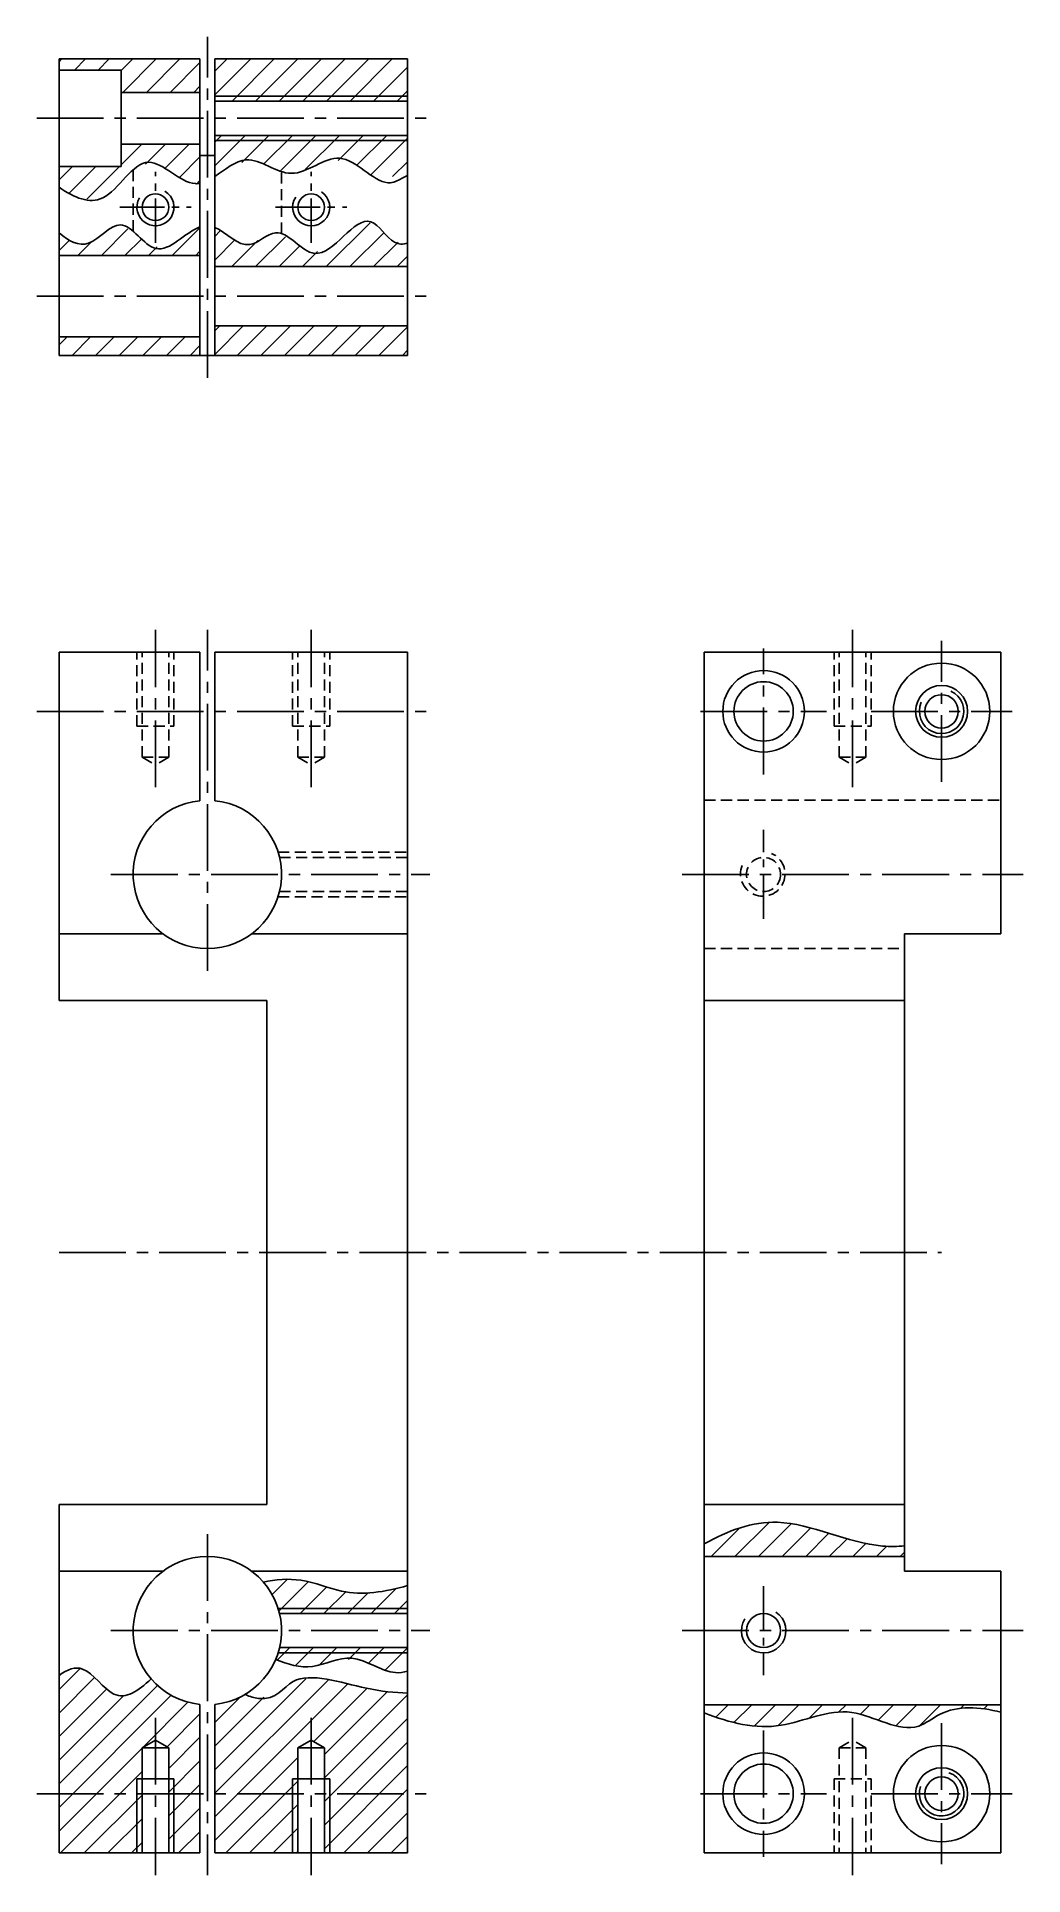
# Model space of a CAD drawing. Extents: x 45 to 178, y 39 to 287.
import ezdxf

# ---------------------------------------------------------------- set-up
doc = ezdxf.new("R2010")
doc.units = 0
doc.linetypes.add('MITTE2', pattern=[1.125, 0.75, -0.125, 0.125, -0.125])
doc.linetypes.add('VERDECKT2', pattern=[0.1875, 0.125, -0.0625])
doc.layers.get('0').update_dxf_attribs({"linetype": 'CONTINUOUS'})
for name, color, linetype in [('LS', 1, 'CONTINUOUS'), ('MK', 1, 'MITTE2'), ('SR', 1, 'CONTINUOUS'), ('VK', 2, 'VERDECKT2')]:
    doc.layers.add(name, color=color, linetype=linetype)

# ---------------------------------------------------------------- blocks, each defined once
blk = doc.blocks.new('*X0')
at = {"color": 0}
for p, q in [((76.48, 76.48), (78.47, 78.47)), ((77.4, 74.22), (81.3, 78.12)), ((80.27, 73.91), (83.85, 77.49)), ((83.45, 73.91), (86.45, 76.9)), ((89.82, 73.91), (93.24, 77.33)), ((86.64, 73.91), (89.49, 76.76)), ((93, 73.91), (94.75, 75.66)), ((77.2, 67.65), (78.85, 69.31)), ((79.63, 66.9), (82.04, 69.31)), ((82.89, 66.98), (85.22, 69.31)), ((86.79, 67.69), (88.4, 69.31)), ((89.48, 67.2), (91.58, 69.31)), ((91.71, 66.26), (94.75, 69.3)), ((47.75, 63.66), (50.6, 66.51)), ((47.75, 60.48), (52.55, 65.28)), ((68.75, 52.84), (81.03, 65.12)), ((68.75, 49.66), (84.07, 64.98)), ((47.75, 50.93), (61.03, 64.21)), ((47.75, 57.3), (54.17, 63.71)), ((47.75, 47.75), (62.88, 62.88)), ((47.75, 54.12), (56.47, 62.84)), ((68.75, 46.48), (86.7, 64.42)), ((68.75, 59.21), (72.19, 62.65)), ((68.75, 56.02), (75.38, 62.65)), ((82.1, 56.65), (89.29, 63.84)), ((83.55, 54.91), (92.03, 63.39)), ((83.55, 51.73), (94.75, 62.93)), ((59.04, 55.86), (65.14, 61.96)), ((62.31, 55.95), (66.75, 60.39)), ((83.55, 48.55), (94.75, 59.75)), ((62.55, 53.01), (66.75, 57.21)), ((47.75, 44.57), (58.95, 55.77)), ((83.55, 45.37), (94.75, 56.57)), ((47.97, 41.61), (58.95, 52.59)), ((62.55, 49.82), (66.75, 54.02)), ((68.75, 43.3), (79.95, 54.5)), ((83.55, 42.19), (94.75, 53.39)), ((62.55, 46.64), (66.75, 50.84)), ((70.25, 41.61), (79.95, 51.31)), ((86.16, 41.61), (94.75, 50.21)), ((51.15, 41.61), (58.95, 49.41)), ((62.55, 43.46), (66.75, 47.66)), ((73.43, 41.61), (79.95, 48.13)), ((54.34, 41.61), (58.95, 46.22)), ((76.61, 41.61), (79.95, 44.95)), ((89.34, 41.61), (94.75, 47.02)), ((57.52, 41.61), (58.95, 43.04)), ((63.88, 41.61), (66.75, 44.48)), ((92.52, 41.61), (94.75, 43.84)), ((79.79, 41.61), (79.95, 41.77))]:
    blk.add_line(p, q, dxfattribs=at)
blk = doc.blocks.new('*X1')
at = {"color": 0}
for p, q in [((47.75, 283.22), (48.14, 283.61)), ((49.82, 282.11), (51.32, 283.61)), ((53.01, 282.11), (54.51, 283.61)), ((56.15, 282.07), (57.69, 283.61)), ((56.37, 279.11), (60.87, 283.61)), ((59.55, 279.11), (64.05, 283.61)), ((62.73, 279.11), (66.75, 283.13)), ((68.75, 278.76), (73.6, 283.61)), ((68.75, 281.95), (70.42, 283.61)), ((71.08, 277.91), (76.78, 283.61)), ((74.26, 277.91), (79.96, 283.61)), ((77.44, 277.91), (83.14, 283.61)), ((80.63, 277.91), (86.33, 283.61)), ((83.81, 277.91), (89.51, 283.61)), ((86.99, 277.91), (92.69, 283.61)), ((90.17, 277.91), (94.75, 282.49)), ((65.92, 279.11), (66.75, 279.95)), ((93.35, 277.91), (94.75, 279.31)), ((68.75, 269.22), (72.84, 273.31)), ((68.75, 272.4), (69.66, 273.31)), ((72.38, 269.66), (76.03, 273.31)), ((75.34, 269.44), (79.21, 273.31)), ((77.6, 268.52), (82.39, 273.31)), ((80.96, 268.7), (85.57, 273.31)), ((85.37, 269.92), (88.75, 273.31)), ((87.88, 269.25), (91.94, 273.31)), ((89.78, 267.97), (94.75, 272.94)), ((56.15, 269.35), (58.92, 272.11)), ((59.42, 269.43), (62.1, 272.11)), ((62.01, 268.83), (65.28, 272.11)), ((63.98, 267.63), (66.75, 270.4)), ((47.75, 267.31), (49.55, 269.11)), ((49.14, 265.52), (52.73, 269.11)), ((51.5, 264.7), (55.92, 269.11)), ((92.73, 267.74), (94.75, 269.76)), ((66.44, 266.9), (66.75, 267.22)), ((53.46, 257.11), (57.04, 260.69)), ((63.01, 257.11), (66.75, 260.85)), ((68.75, 259.67), (69.5, 260.42)), ((83.78, 255.61), (89.69, 261.52)), ((47.75, 257.76), (49.22, 259.23)), ((50.28, 257.11), (52.2, 259.03)), ((56.64, 257.11), (58.9, 259.37)), ((59.83, 257.11), (60.98, 258.27)), ((68.75, 256.49), (71.51, 259.25)), ((71.05, 255.61), (74.57, 259.12)), ((74.24, 255.61), (78.27, 259.64)), ((77.42, 255.61), (80.25, 258.44)), ((86.96, 255.61), (91.57, 260.21)), ((90.15, 255.61), (93.46, 258.92)), ((66.19, 257.11), (66.75, 257.67)), ((80.6, 255.61), (82.61, 257.62)), ((93.33, 255.61), (94.75, 257.03)), ((47.75, 245.04), (48.83, 246.11)), ((49.51, 243.61), (52.01, 246.11)), ((52.69, 243.61), (55.19, 246.11)), ((55.87, 243.61), (58.37, 246.11)), ((59.05, 243.61), (61.55, 246.11)), ((62.24, 243.61), (64.74, 246.11)), ((68.75, 246.94), (69.42, 247.61)), ((68.75, 243.76), (72.6, 247.61)), ((71.78, 243.61), (75.78, 247.61)), ((74.96, 243.61), (78.96, 247.61)), ((78.15, 243.61), (82.15, 247.61)), ((81.33, 243.61), (85.33, 247.61)), ((84.51, 243.61), (88.51, 247.61)), ((87.69, 243.61), (91.69, 247.61)), ((90.87, 243.61), (94.75, 247.49)), ((65.42, 243.61), (66.75, 244.94)), ((94.06, 243.61), (94.75, 244.31))]:
    blk.add_line(p, q, dxfattribs=at)
blk = doc.blocks.new('*X2')
at = {"color": 0}
for p, q in [((135.7, 81.61), (139.55, 85.46)), ((138.88, 81.61), (143.49, 86.21)), ((142.07, 81.61), (146.49, 86.04)), ((145.25, 81.61), (149.1, 85.46)), ((148.43, 81.61), (151.56, 84.74)), ((151.61, 81.61), (154, 84)), ((154.79, 81.61), (156.54, 83.36)), ((157.98, 81.61), (159.35, 82.98)), ((161.16, 81.61), (161.75, 82.2)), ((134.75, 61.57), (134.79, 61.61)), ((136.3, 59.93), (137.98, 61.61)), ((138.75, 59.2), (141.16, 61.61)), ((141.47, 58.73), (144.34, 61.61)), ((144.68, 58.77), (147.52, 61.61)), ((148.89, 59.8), (150.7, 61.61)), ((152.91, 60.63), (153.89, 61.61)), ((155.8, 60.34), (157.07, 61.61)), ((158.18, 59.54), (160.25, 61.61)), ((160.57, 58.75), (163.43, 61.61)), ((163.78, 58.78), (166.61, 61.61)), ((169.32, 61.13), (169.8, 61.61)), ((172.43, 61.06), (172.98, 61.61))]:
    blk.add_line(p, q, dxfattribs=at)

msp = doc.modelspace()

# ---------------------------------------------------------------- linework, layer by layer
for p, q in [((47.75, 283.61), (66.75, 283.61)), ((47.75, 243.61), (47.75, 283.61)), ((66.75, 243.61), (66.75, 283.61)), ((68.75, 283.61), (94.75, 283.61)), ((68.75, 243.61), (68.75, 283.61)), ((94.75, 243.61), (94.75, 283.61)), ((47.75, 243.61), (94.75, 243.61)), ((47.75, 203.61), (66.75, 203.61)), ((47.75, 156.61), (47.75, 203.61)), ((66.75, 183.56), (66.75, 203.61)), ((68.75, 183.56), (68.75, 203.61)), ((68.75, 203.61), (94.75, 203.61)), ((94.75, 122.61), (94.75, 203.61)), ((134.75, 203.61), (134.75, 41.61)), ((134.75, 203.61), (174.75, 203.61)), ((174.75, 165.61), (174.75, 203.61)), ((47.75, 165.61), (61.75, 165.61)), ((73.75, 165.61), (94.75, 165.61)), ((161.75, 165.61), (161.75, 79.61)), ((161.75, 165.61), (174.75, 165.61)), ((47.75, 156.61), (75.75, 156.61)), ((75.75, 122.61), (75.75, 156.61)), ((134.75, 156.61), (161.75, 156.61)), ((75.75, 122.61), (75.75, 88.61)), ((94.75, 122.61), (94.75, 41.61)), ((47.75, 88.61), (47.75, 41.61)), ((47.75, 88.61), (75.75, 88.61)), ((134.75, 88.61), (161.75, 88.61)), ((47.75, 79.61), (61.75, 79.61)), ((73.75, 79.61), (94.75, 79.61)), ((161.75, 79.61), (174.75, 79.61)), ((174.75, 79.61), (174.75, 41.61)), ((66.75, 61.66), (66.75, 41.61)), ((68.75, 61.66), (68.75, 41.61)), ((47.75, 41.61), (66.75, 41.61)), ((68.75, 41.61), (94.75, 41.61)), ((134.75, 41.61), (174.75, 41.61))]:
    msp.add_line(p, q)
at = {"ltscale": 12}
for p, q in [((47.75, 282.11), (56.15, 282.11)), ((56.15, 282.11), (56.15, 269.11)), ((56.15, 279.11), (66.75, 279.11)), ((68.75, 277.91), (94.75, 277.91)), ((68.75, 273.31), (94.75, 273.31)), ((56.15, 272.11), (66.75, 272.11)), ((66.75, 270.61), (68.75, 270.61)), ((47.75, 269.11), (56.15, 269.11)), ((47.75, 257.11), (66.75, 257.11)), ((68.75, 255.61), (94.75, 255.61)), ((47.75, 246.11), (66.75, 246.11)), ((68.75, 247.61), (94.75, 247.61)), ((134.75, 81.61), (161.75, 81.61)), ((77.48, 73.91), (94.75, 73.91)), ((77.48, 69.31), (94.75, 69.31)), ((134.75, 61.61), (174.75, 61.61)), ((58.95, 55.81), (60.75, 56.85)), ((58.95, 55.81), (58.95, 41.61)), ((58.95, 55.81), (62.55, 55.81)), ((62.55, 55.81), (60.75, 56.85)), ((62.55, 55.81), (62.55, 41.61)), ((79.95, 55.81), (81.75, 56.85)), ((79.95, 55.81), (79.95, 41.61)), ((79.95, 55.81), (83.55, 55.81)), ((83.55, 55.81), (81.75, 56.85)), ((83.55, 55.81), (83.55, 41.61)), ((58.25, 51.61), (63.25, 51.61)), ((79.25, 51.61), (84.25, 51.61))]:
    msp.add_line(p, q, dxfattribs=at)
for centre, radius in [((60.75, 263.61), 1.8), ((81.75, 263.61), 1.8), ((142.75, 195.61), 5.5), ((166.75, 195.61), 6.5), ((142.75, 195.61), 4), ((166.75, 195.61), 3.5), ((166.75, 195.61), 2.25), ((142.75, 49.61), 5.5), ((166.75, 49.61), 6.5), ((142.75, 49.61), 4), ((166.75, 49.61), 3.5), ((166.75, 49.61), 2.25)]:
    msp.add_circle(centre, radius)
msp.add_circle((142.75, 71.61), 2.3, dxfattribs=at)
for centre, start, end in [((67.75, 173.61), 95.7392, 84.2608), ((67.75, 71.61), 275.7392, 264.2608)]:
    msp.add_arc(centre, 10, start, end)
at = {"layer": 'LS', "ltscale": 12}
for p, q in [((68.75, 278.61), (94.75, 278.61)), ((68.75, 272.61), (94.75, 272.61)), ((77.29, 74.61), (94.75, 74.61)), ((77.29, 68.61), (94.75, 68.61)), ((58.25, 51.61), (58.25, 41.61)), ((63.25, 51.61), (63.25, 41.61)), ((79.25, 51.61), (79.25, 41.61)), ((84.25, 51.61), (84.25, 41.61))]:
    msp.add_line(p, q, dxfattribs=at)
at = {"layer": 'LS'}
for centre, radius, start, end in [((60.75, 263.61), 2.5, 149.4502, 59.4502), ((81.75, 263.61), 2.5, 146.712, 56.712), ((166.75, 195.61), 3, 155.6913, 65.6913), ((166.75, 49.61), 3, 160.8096, 70.8096)]:
    msp.add_arc(centre, radius, start, end, dxfattribs=at)
at = {"layer": 'LS', "ltscale": 12}
msp.add_arc((142.76, 71.59), 3, 147.1648, 57.1648, dxfattribs=at)
at = {"layer": 'LS'}
for points, knots in [([(68.75, 267.75), (70.15, 268.66), (73.42, 271.58), (79.23, 266.11), (85.85, 272.75), (90.37, 266.58), (92.92, 266.91), (94.75, 267.9)], [26.596717, 26.596717, 26.596717, 26.596717, 31.263054, 37.619078, 44.446309, 51.758536, 53.156151, 53.156151, 53.156151, 53.156151]), ([(47.75, 266.3), (49.84, 264.9), (54.32, 262.9), (59.25, 272.92), (64.23, 266.62), (66.55, 266.8), (66.75, 266.84)], [2.501563, 2.501563, 2.501563, 2.501563, 8.930364, 16.775958, 23.709703, 24.381675, 24.381675, 24.381675, 24.381675]), ([(47.75, 260.17), (49.08, 259.03), (51.85, 257.49), (56.34, 263.58), (60.88, 255.27), (64.74, 260.23), (66.75, 260.96)], [2.276681, 2.276681, 2.276681, 2.276681, 6.840273, 11.771231, 17.551121, 24.035133, 24.035133, 24.035133, 24.035133]), ([(68.75, 260.9), (70.33, 260.22), (73.02, 256.94), (77.63, 262.12), (82.93, 253.52), (88.88, 265), (92.34, 258.61), (94.14, 258.58), (94.75, 258.77)], [26.202496, 26.202496, 26.202496, 26.202496, 31.375027, 35.24871, 41.176611, 49.885417, 54.128305, 56.205611, 56.205611, 56.205611, 56.205611]), ([(134.75, 83.32), (137.97, 85.11), (145.71, 88.01), (155.03, 82.87), (160.77, 82.95), (161.75, 83.03)], [7.594342, 7.594342, 7.594342, 7.594342, 18.233756, 32.779849, 35.78713, 35.78713, 35.78713, 35.78713]), ([(75.32, 78.14), (76.91, 78.55), (81, 78.73), (86.81, 76.02), (91.69, 76.82), (94.75, 77.67)], [49.430999, 49.430999, 49.430999, 49.430999, 53.991527, 59.661414, 68.81254, 68.81254, 68.81254, 68.81254]), ([(76.97, 67.72), (78.6, 67.02), (81.97, 66.08), (87.53, 69.14), (91.69, 65.62), (94.21, 65.98), (94.75, 66.13)], [2.912159, 2.912159, 2.912159, 2.912159, 8.046597, 13.459557, 19.672397, 21.386574, 21.386574, 21.386574, 21.386574]), ([(60.17, 65.09), (58.43, 63.43), (55.18, 61.31), (51.48, 67.4), (48.85, 66.36), (47.75, 65.57)], [2.503972, 2.503972, 2.503972, 2.503972, 8.434363, 13.837543, 17.576175, 17.576175, 17.576175, 17.576175]), ([(72.86, 63.01), (73.48, 62.66), (77.03, 61.83), (79.14, 66.9), (88.21, 63.72), (92.99, 63.23), (94.75, 63.18)], [5.592587, 5.592587, 5.592587, 5.592587, 6.734848, 12.214189, 21.291323, 26.663362, 26.663362, 26.663362, 26.663362]), ([(134.75, 60.5), (138.2, 59.16), (144.78, 57.48), (154.37, 62.63), (162.03, 56.97), (167.89, 61.7), (171.82, 61.29), (174.75, 60.62)], [5.061745, 5.061745, 5.061745, 5.061745, 15.720764, 25.403727, 34.628128, 37.846501, 46.261474, 46.261474, 46.261474, 46.261474])]:
    msp.add_open_spline(points, degree=3, knots=knots, dxfattribs=at)
at = {"layer": 'MK', "ltscale": 12}
for p, q in [((67.75, 240.61), (67.75, 286.61)), ((44.75, 275.61), (97.75, 275.61)), ((44.75, 251.61), (97.75, 251.61)), ((60.75, 185.37), (60.75, 206.61)), ((67.75, 160.61), (67.75, 206.61)), ((81.75, 185.37), (81.75, 206.61)), ((154.75, 185.37), (154.75, 206.61)), ((142.75, 187.11), (142.75, 204.11)), ((166.75, 186.11), (166.75, 205.11)), ((44.75, 195.61), (97.75, 195.61)), ((134.25, 195.61), (151.25, 195.61)), ((157.25, 195.61), (176.25, 195.61)), ((54.75, 173.61), (97.75, 173.61)), ((131.75, 173.61), (177.75, 173.61)), ((47.75, 122.61), (166.75, 122.61)), ((67.75, 84.61), (67.75, 38.61)), ((54.75, 71.61), (97.75, 71.61)), ((131.75, 71.61), (177.75, 71.61)), ((60.75, 59.85), (60.75, 38.61)), ((81.75, 59.85), (81.75, 38.61)), ((154.75, 59.85), (154.75, 38.61)), ((142.75, 58.11), (142.75, 41.11)), ((166.75, 59.11), (166.75, 40.11)), ((44.75, 49.61), (97.75, 49.61)), ((134.25, 49.61), (151.25, 49.61)), ((157.25, 49.61), (176.25, 49.61))]:
    msp.add_line(p, q, dxfattribs=at)
at = {"layer": 'MK', "ltscale": 8}
for p, q in [((60.75, 258.81), (60.75, 268.41)), ((81.75, 258.81), (81.75, 268.41)), ((55.95, 263.61), (65.55, 263.61)), ((76.95, 263.61), (86.55, 263.61)), ((142.75, 167.61), (142.75, 179.61)), ((142.75, 77.61), (142.75, 65.61))]:
    msp.add_line(p, q, dxfattribs=at)
at = {"layer": 'VK', "ltscale": 12}
for p, q in [((57.75, 260.36), (57.75, 268.67)), ((77.75, 260.06), (77.75, 268.42)), ((58.25, 193.61), (58.25, 203.61)), ((58.95, 189.41), (58.95, 203.61)), ((62.55, 189.41), (62.55, 203.61)), ((63.25, 193.61), (63.25, 203.61)), ((79.25, 193.61), (79.25, 203.61)), ((79.95, 189.41), (79.95, 203.61)), ((83.55, 189.41), (83.55, 203.61)), ((84.25, 193.61), (84.25, 203.61)), ((152.25, 193.61), (152.25, 203.61)), ((152.95, 189.41), (152.95, 203.61)), ((156.55, 189.41), (156.55, 203.61)), ((157.25, 193.61), (157.25, 203.61)), ((58.25, 193.61), (63.25, 193.61)), ((79.25, 193.61), (84.25, 193.61)), ((152.25, 193.61), (157.25, 193.61)), ((58.95, 189.41), (62.55, 189.41)), ((58.95, 189.41), (60.75, 188.37)), ((62.55, 189.41), (60.75, 188.37)), ((79.95, 189.41), (83.55, 189.41)), ((79.95, 189.41), (81.75, 188.37)), ((83.55, 189.41), (81.75, 188.37)), ((152.95, 189.41), (156.55, 189.41)), ((152.95, 189.41), (154.75, 188.37)), ((156.55, 189.41), (154.75, 188.37)), ((134.75, 183.61), (174.75, 183.61)), ((77.29, 176.61), (94.75, 176.61)), ((77.48, 175.91), (94.75, 175.91)), ((77.48, 171.31), (94.75, 171.31)), ((77.29, 170.61), (94.75, 170.61)), ((134.75, 163.61), (161.75, 163.61)), ((152.95, 55.81), (154.75, 56.85)), ((152.95, 55.81), (152.95, 41.61)), ((152.95, 55.81), (156.55, 55.81)), ((156.55, 55.81), (154.75, 56.85)), ((156.55, 55.81), (156.55, 41.61)), ((152.25, 51.61), (152.25, 41.61)), ((152.25, 51.61), (157.25, 51.61)), ((157.25, 51.61), (157.25, 41.61))]:
    msp.add_line(p, q, dxfattribs=at)
msp.add_circle((142.75, 173.61), 2.3, dxfattribs=at)
msp.add_arc((142.64, 173.67), 3, 157.1599, 67.1599, dxfattribs=at)

# ---------------------------------------------------------------- block references
at = {"layer": 'SR'}
for name in ['*X1', '*X2', '*X0']:
    msp.add_blockref(name, (0, 0), dxfattribs=at)

doc.saveas('drawing.dxf')
